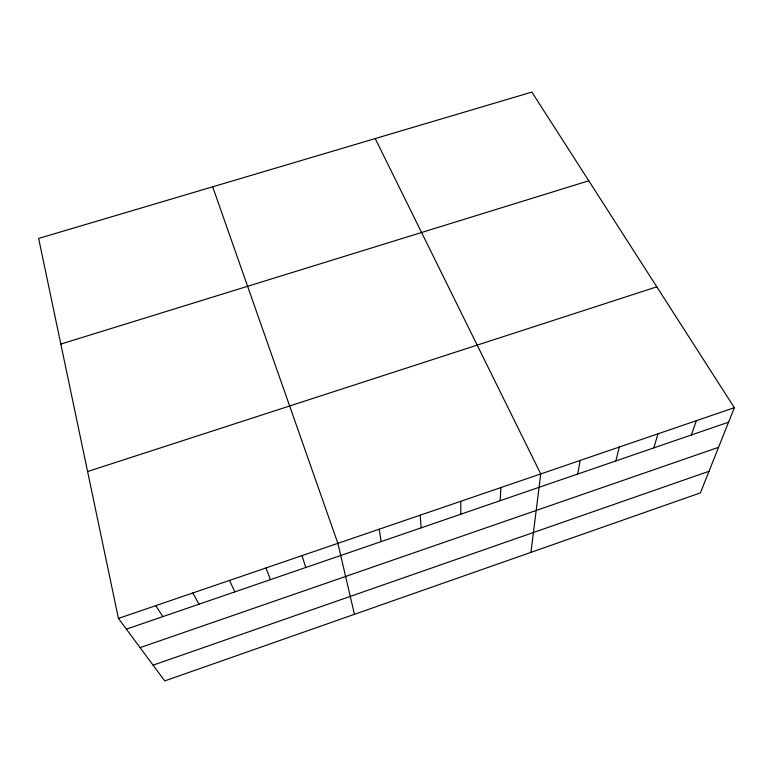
<?xml version="1.0" encoding="UTF-8"?>
<svg xmlns="http://www.w3.org/2000/svg" width="773" height="773" viewBox="0 0 773 773"><rect width="100%" height="100%" fill="white"/><g stroke="black" fill="none" stroke-linecap="round" stroke-linejoin="round"><path stroke-width="1.16" d="M500.141 500.701L500.943 487.55M530.954 552.357L540.752 473.926L375.214 138.57M577.673 474.052L580.194 460.428M615.907 460.911L619.27 447.065M653.803 447.886L657.987 433.817M691.352 434.986L696.347 420.696M734.35 407.69L700.406 492.884L164.736 680.907L118.433 618.429L38.65 238.442L531.872 92.093L734.35 407.69L118.433 618.429M153.073 665.176L709.005 471.279M140.077 647.639L718.561 447.316M126.376 629.154L728.572 422.193M87.591 471.549L656.808 286.831M60.825 344.072L588.775 180.785M155.779 605.655L162.832 616.622M192.806 592.978L198.99 604.196M229.533 580.417L234.857 591.867M265.951 567.952L270.434 579.644M212.662 186.805L337.878 543.342L354.449 614.313M302.059 555.603L305.712 567.517M379.234 529.196L381.128 541.602M420.183 515.185L421.169 527.843M460.756 501.3L460.834 514.209"/></g></svg>
